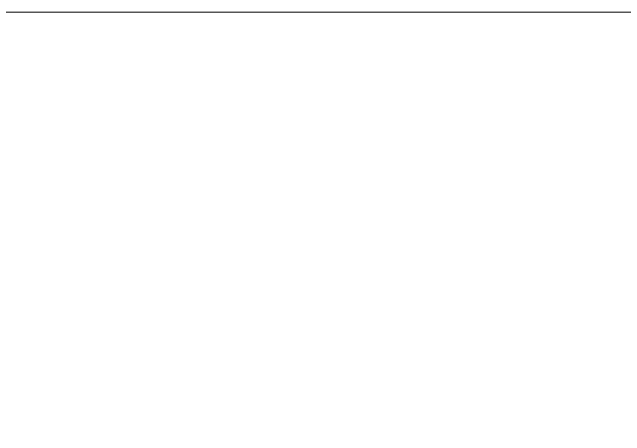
# Model space of a CAD drawing. Header units: millimetres. Extents: x 0 to 145404, y 0 to 194550.
# Drawn here: x 45928 to 46012.5, y 86587.7 to 86646.1 of the extents above; entities that cross this region are included whole.
import ezdxf

# ---------------------------------------------------------------- set-up
doc = ezdxf.new("R2010")
doc.units = ezdxf.units.MM
doc.layers.add('АР - детали окон', color=152, linetype='Continuous', lineweight=0)
doc.layers.add('АР - Окна', color=150, linetype='Continuous', lineweight=9)

# ---------------------------------------------------------------- blocks, each defined once
blk = doc.blocks.new('блок балконный дверной с проходом 750мм')
at = {"layer": 'АР - детали окон', "color": 251}
blk.add_lwpolyline([(-950.000098820652, 79.99791722252277), (-900.000098820652, 79.99791722252277), (-900.000098820652, 149.9979172225228), (-50.00009882065217, 149.9979172225228), (-50.00009882065217, 79.99791722252277), (-9.882065216970659e-05, 79.99791722252277), (-9.882065216970659e-05, -250.0020827774772), (-950.000098820652, -250.0020827774771)], close=True, dxfattribs=at)
blk = doc.blocks.new('Квартира 1К 6300 тип 40')
at = {"layer": 'АР - Окна', "rotation": 270}
blk.add_blockref('блок балконный дверной с проходом 750мм', (5900.00208277721, -5050.000098817982), dxfattribs=at)
blk = doc.blocks.new('V_Section_3')
blk.add_blockref('Квартира 1К 6300 тип 40', (8949.999999376945, -12599.99999999534))

msp = doc.modelspace()

# ---------------------------------------------------------------- block references
msp.add_blockref('V_Section_3', (31175.46006017162, 103346.1139150943, 1.056413898744269e-07))

doc.saveas('drawing.dxf')
